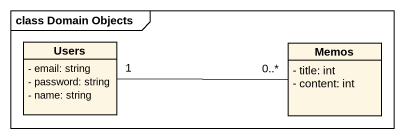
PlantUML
@startuml
mainframe class Domain Objects
hide circle
hide empty members
skinparam classAttributeIconSize 0
class Users {
  - email: string
  - password: string
  - name: string
}
class Memos {
  - title: int
  - content: int
}
Users "1" -right- "0..*" Memos
@enduml
